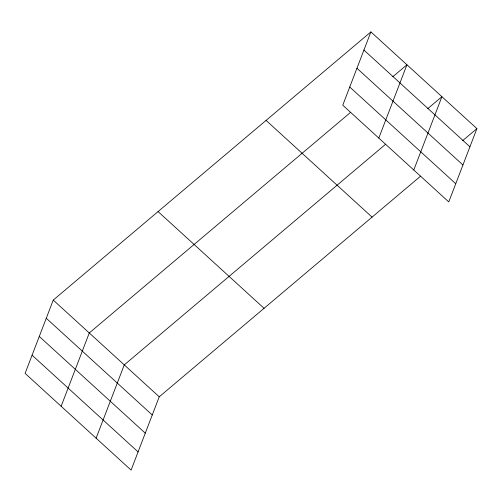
<?xml version="1.0" encoding="UTF-8"?>
<svg xmlns="http://www.w3.org/2000/svg" width="502" height="502" viewBox="0 0 502 502"><rect width="100%" height="100%" fill="white"/><g stroke="black" fill="none" stroke-linecap="round" stroke-linejoin="round"><path stroke-width="0.75" d="M370.903 31.896L342.766 105.194L448.763 201.917L476.9 128.619L370.903 31.896L53.237 300.083L25.1 373.381L131.097 470.104L159.234 396.806L420.638 176.12M61.137 406.269L89.274 332.964L350.678 112.285M96.12 438.183L124.258 364.885L385.655 144.2M378.803 138.081L406.94 64.783L392.727 76.781M413.78 170.002L441.923 96.698L427.704 108.702M462.687 140.616L476.9 128.619M363.925 50.068L469.922 146.791M356.941 68.259L462.938 164.982M349.743 87.003L455.747 183.726M266.073 120.398L372.07 217.121M158.067 211.58L264.065 308.303M53.237 300.083L159.234 396.806M46.259 318.255L152.263 414.978M39.275 336.447L145.279 433.17M32.084 355.19L138.081 451.913"/></g></svg>
